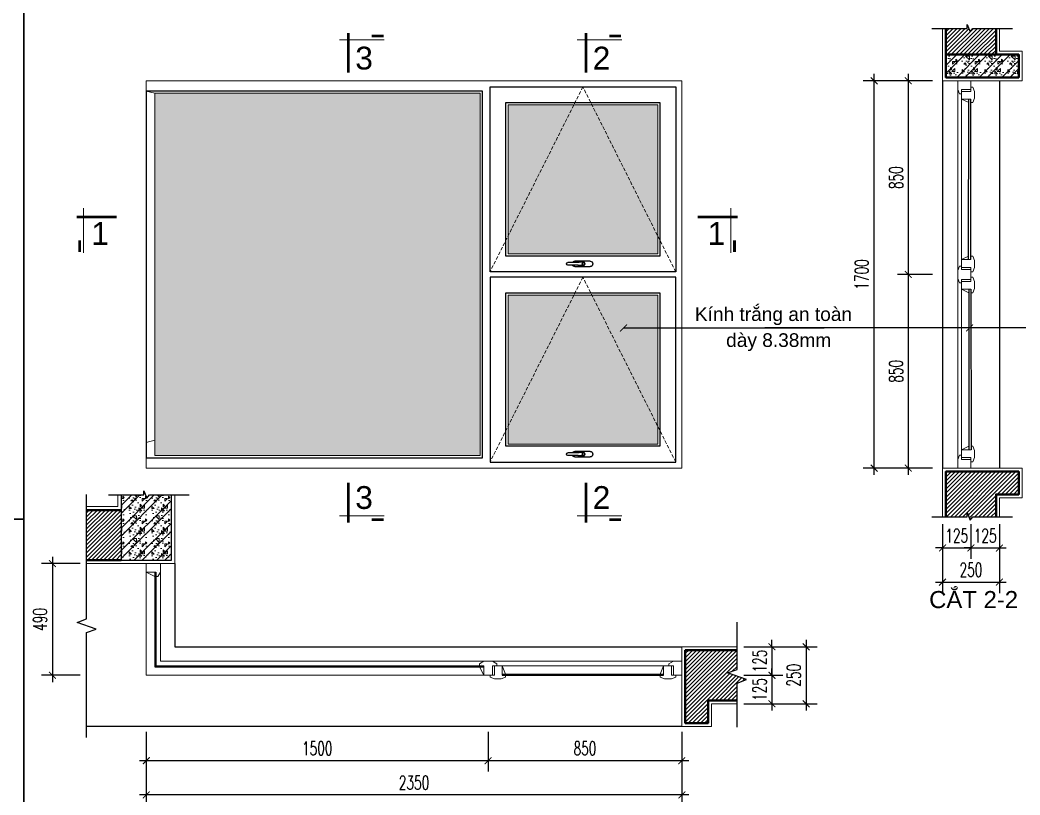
# Model space of a CAD drawing. Header units: millimetres. Extents: x -229618 to 2906, y -178063 to 96806.
# Drawn here: x -14333 to -9945, y -62836 to -59434 of the extents above; entities that cross this region are included whole.
import ezdxf
from ezdxf.enums import TextEntityAlignment as Align

# ---------------------------------------------------------------- set-up
doc = ezdxf.new("R2010")
doc.units = ezdxf.units.MM
doc.header["$LTSCALE"] = 200
doc.header["$MEASUREMENT"] = 0
doc.header["$PDMODE"] = 3
doc.header["$PDSIZE"] = 50
doc.linetypes.add('DASHED2', pattern=[0.375, 0.25, -0.125])
doc.layers.get('0').update_dxf_attribs({"color": 95, "linetype": 'CONTINUOUS'})
doc.layers.get('DEFPOINTS').update_dxf_attribs({"linetype": 'CONTINUOUS'})
for name, color, linetype, lineweight in [('cat', 1, 'CONTINUOUS', 40), ('hatch', 250, 'CONTINUOUS', 5), ('khuat', 8, 'DASHED2', 15), ('nho', 252, 'CONTINUOUS', 15), ('thay', 7, 'CONTINUOUS', 18)]:
    doc.layers.add(name, color=color, linetype=linetype, lineweight=lineweight)
for name, color, linetype in [('COT', 2, 'CONTINUOUS'), ('CUA', 145, 'CONTINUOUS'), ('DIM', 251, 'CONTINUOUS'), ('TEXT', 33, 'CONTINUOUS')]:
    doc.layers.add(name, color=color, linetype=linetype)
doc.styles.add('Aria H iso', font='Vharial_0.ttf')
doc.styles.add('Arial iso', font='vnarial_0.ttf')
doc.styles.add('Scale', font='vnsimli.shx', dxfattribs={"width": 0.65, "bigfont": 'bigfont.shx'})
doc.dimstyles.new('Scale', dxfattribs={"dimscale": 75, "dimtxt": 2, "dimasz": 1, "dimexe": 1.6, "dimexo": 0, "dimgap": 0.8, "dimtad": 1, "dimdec": 0, "dimzin": 0, "dimdsep": 46, "dimtxsty": 'Scale', "dimblk": 'ARCHTICK', "dimcen": 0.1, "dimdle": 1, "dimclrd": 256, "dimclre": 256, "dimclrt": 3, "dimadec": 0, "dimazin": 0, "dimtfac": 1, "dimtdec": 0, "dimtix": 1, "dimtmove": 2, "dimatfit": 3, "dimldrblk": 'ARCHTICK', "dimfxl": 0, "dimtolj": 1, "dimtzin": 0, "dimarcsym": 0})

# ---------------------------------------------------------------- blocks, each defined once
blk = doc.blocks.new('tay nam')
at = {"ltscale": 0.5}
for p, q in [((-7.7, 0), (-7.7, -14.7)), ((7.7, 0), (7.7, -14.7)), ((-7.6, -15.4), (-5.6, -19.3)), ((-5.4, -19.9), (-5.4, -64.4)), ((5.4, -19.9), (5.4, -64.4)), ((7.6, -15.4), (5.6, -19.3))]:
    blk.add_line(p, q, dxfattribs=at)
for points in [[(-12, -7.7), (-12, 33.8)], [(12, 33.8), (12, -32.8)], [(-12, -32.8), (-12, -7.7)]]:
    blk.add_lwpolyline(points, dxfattribs=at)
blk.add_circle((0, 0), 2.19, dxfattribs=at)
for centre, radius, start, end in [((0, 33.8), 12, 0, 180), ((0, 0), 10.4, 318.259, 221.741), ((0, 0), 7.75, 0, 180), ((0, 0), 10.4, 318.259, 131.741), ((0, -32.8), 12, 180, 243.1549), ((-6.2, -14.7), 1.5, 180, 207.1927), ((-6.9, -19.9), 1.5, 0, 27.1927), ((6.9, -19.9), 1.5, 152.8073, 180), ((0, -32.8), 12, 296.8451, 0), ((6.2, -14.7), 1.5, 332.8073, 0), ((0, -64.4), 5.44, 180, 0)]:
    blk.add_arc(centre, radius, start, end, dxfattribs=at)
blk = doc.blocks.new('cactd')
at = {"layer": 'thay', "ltscale": 600}
blk.add_line((-9972, -9225), (2458, -9225), dxfattribs=at)
at = {"layer": 'thay', "ltscale": 600, "const_width": 762}
for points in [[(0, 0), (0, -11114)], [(-9771, -10263), (-6486, -10263)]]:
    blk.add_lwpolyline(points, dxfattribs=at)
at = {"layer": 'TEXT', "style": 'Aria H iso'}
blk.add_attdef('1', text='', height=6350, dxfattribs=at).set_placement((-4149, -4127), align=Align.MIDDLE_CENTER)
blk = doc.blocks.new('cactn')
at = {"layer": 'thay', "ltscale": 600}
blk.add_line((-9225, 9972), (-9225, -2458), dxfattribs=at)
at = {"layer": 'thay', "ltscale": 600, "const_width": 762}
for points in [[(-10263, 9771), (-10263, 6486)], [(0, 0), (-11114, 0)]]:
    blk.add_lwpolyline(points, dxfattribs=at)
at = {"layer": 'TEXT', "style": 'Aria H iso'}
blk.add_attdef('A', text='', height=6350, dxfattribs=at).set_placement((-4573, 4581), align=Align.MIDDLE_CENTER)
blk = doc.blocks.new('_ArchTick')
at = {"color": 0, "linetype": 'ByBlock', "const_width": 0.15}
blk.add_lwpolyline([(-0.5, -0.5), (0.5, 0.5)], dxfattribs=at)
blk = doc.blocks.new('*D534')
at = {"layer": 'DEFPOINTS', "color": 0, "linetype": 'Continuous'}
for p in [(-10329.4, -59701.2), (-10435.1, -60551.2), (-10329.4, -60551.2)]:
    blk.add_point(p, dxfattribs=at)
at = {"layer": 'DIM', "linetype": 'Continuous', "lineweight": -2}
for p, q in [((-10435.1, -59671.2), (-10435.1, -60581.2)), ((-10329.4, -59701.2), (-10483.1, -59701.2)), ((-10329.4, -60551.2), (-10483.1, -60551.2))]:
    blk.add_line(p, q, dxfattribs=at)
at = {"layer": 'DIM', "linetype": 'Continuous', "lineweight": -2, "xscale": 30, "yscale": 30, "zscale": 30}
for p, rotation in [((-10435.1, -59701.2), 90), ((-10435.1, -60551.2), 270)]:
    blk.add_blockref('_ArchTick', p, dxfattribs=dict(at, rotation=rotation))
at = {"layer": 'DIM', "color": 3, "linetype": 'Continuous', "insert": (-10489.1, -60126.2), "char_height": 60, "attachment_point": 5, "rotation": 90, "style": 'Scale'}
blk.add_mtext('\\A1;850', dxfattribs=at)
blk = doc.blocks.new('*D535')
at = {"layer": 'DEFPOINTS', "color": 0, "linetype": 'Continuous'}
for p in [(-10329.4, -60551.2), (-10435.1, -61401.2), (-10329.4, -61401.2)]:
    blk.add_point(p, dxfattribs=at)
at = {"layer": 'DIM', "linetype": 'Continuous', "lineweight": -2}
for p, q in [((-10329.4, -60551.2), (-10483.1, -60551.2)), ((-10435.1, -60521.2), (-10435.1, -61431.2)), ((-10329.4, -61401.2), (-10483.1, -61401.2))]:
    blk.add_line(p, q, dxfattribs=at)
at = {"layer": 'DIM', "linetype": 'Continuous', "lineweight": -2, "xscale": 30, "yscale": 30, "zscale": 30}
for p, rotation in [((-10435.1, -60551.2), 90), ((-10435.1, -61401.2), 270)]:
    blk.add_blockref('_ArchTick', p, dxfattribs=dict(at, rotation=rotation))
at = {"layer": 'DIM', "color": 3, "linetype": 'Continuous', "insert": (-10489.1, -60976.2), "char_height": 60, "attachment_point": 5, "rotation": 90, "style": 'Scale'}
blk.add_mtext('\\A1;850', dxfattribs=at)
blk = doc.blocks.new('*D536')
at = {"layer": 'DEFPOINTS', "color": 0, "linetype": 'Continuous'}
for p in [(-10585.1, -59701.2), (-10329.4, -59701.2), (-10329.4, -61401.2)]:
    blk.add_point(p, dxfattribs=at)
at = {"layer": 'DIM', "linetype": 'Continuous', "lineweight": -2}
for p, q in [((-10585.1, -61431.2), (-10585.1, -59671.2)), ((-10329.4, -59701.2), (-10633.1, -59701.2)), ((-10329.4, -61401.2), (-10633.1, -61401.2))]:
    blk.add_line(p, q, dxfattribs=at)
at = {"layer": 'DIM', "linetype": 'Continuous', "lineweight": -2, "xscale": 30, "yscale": 30, "zscale": 30}
for p, rotation in [((-10585.1, -59701.2), 90), ((-10585.1, -61401.2), 270)]:
    blk.add_blockref('_ArchTick', p, dxfattribs=dict(at, rotation=rotation))
at = {"layer": 'DIM', "color": 3, "linetype": 'Continuous', "insert": (-10639.1, -60551.2), "char_height": 60, "attachment_point": 5, "rotation": 90, "style": 'Scale'}
blk.add_mtext('\\A1;1700', dxfattribs=at)
blk = doc.blocks.new('*D537')
at = {"layer": 'DEFPOINTS', "color": 0, "linetype": 'Continuous'}
for p in [(-10285.1, -61646.7), (-10160.1, -61646.7), (-10160.1, -61751.4)]:
    blk.add_point(p, dxfattribs=at)
at = {"layer": 'DIM', "linetype": 'Continuous', "lineweight": -2}
for p, q in [((-10285.1, -61646.7), (-10285.1, -61799.4)), ((-10160.1, -61646.7), (-10160.1, -61799.4)), ((-10285.1, -61751.4), (-10315.1, -61751.4)), ((-10285.1, -61751.4), (-10160.1, -61751.4)), ((-10160.1, -61751.4), (-10130.1, -61751.4))]:
    blk.add_line(p, q, dxfattribs=at)
at = {"layer": 'DIM', "linetype": 'Continuous', "lineweight": -2, "xscale": 30, "yscale": 30, "zscale": 30}
blk.add_blockref('_ArchTick', (-10285.1, -61751.4), dxfattribs=at)
at = {"layer": 'DIM', "linetype": 'Continuous', "lineweight": -2, "xscale": 30, "yscale": 30, "zscale": 30, "rotation": 180}
blk.add_blockref('_ArchTick', (-10160.1, -61751.4), dxfattribs=at)
at = {"layer": 'DIM', "color": 3, "linetype": 'Continuous', "insert": (-10222.6, -61697.4), "char_height": 60, "attachment_point": 5, "style": 'Scale'}
blk.add_mtext('\\A1;125', dxfattribs=at)
blk = doc.blocks.new('*D538')
at = {"layer": 'DEFPOINTS', "color": 0, "linetype": 'Continuous'}
for p in [(-10160.1, -61646.7), (-10035.1, -61646.7), (-10035.1, -61751.4)]:
    blk.add_point(p, dxfattribs=at)
at = {"layer": 'DIM', "linetype": 'Continuous', "lineweight": -2}
for p, q in [((-10160.1, -61646.7), (-10160.1, -61799.4)), ((-10035.1, -61646.7), (-10035.1, -61799.4)), ((-10160.1, -61751.4), (-10190.1, -61751.4)), ((-10160.1, -61751.4), (-10035.1, -61751.4)), ((-10035.1, -61751.4), (-10005.1, -61751.4))]:
    blk.add_line(p, q, dxfattribs=at)
at = {"layer": 'DIM', "linetype": 'Continuous', "lineweight": -2, "xscale": 30, "yscale": 30, "zscale": 30}
blk.add_blockref('_ArchTick', (-10160.1, -61751.4), dxfattribs=at)
at = {"layer": 'DIM', "linetype": 'Continuous', "lineweight": -2, "xscale": 30, "yscale": 30, "zscale": 30, "rotation": 180}
blk.add_blockref('_ArchTick', (-10035.1, -61751.4), dxfattribs=at)
at = {"layer": 'DIM', "color": 3, "linetype": 'Continuous', "insert": (-10097.6, -61697.4), "char_height": 60, "attachment_point": 5, "style": 'Scale'}
blk.add_mtext('\\A1;125', dxfattribs=at)
blk = doc.blocks.new('*D539')
at = {"layer": 'DEFPOINTS', "color": 0, "linetype": 'Continuous'}
for p in [(-10285.1, -61646.7), (-10035.1, -61646.7), (-10035.1, -61901.4)]:
    blk.add_point(p, dxfattribs=at)
at = {"layer": 'DIM', "linetype": 'Continuous', "lineweight": -2}
for p, q in [((-10285.1, -61646.7), (-10285.1, -61949.4)), ((-10035.1, -61646.7), (-10035.1, -61949.4)), ((-10315.1, -61901.4), (-10005.1, -61901.4))]:
    blk.add_line(p, q, dxfattribs=at)
at = {"layer": 'DIM', "linetype": 'Continuous', "lineweight": -2, "xscale": 30, "yscale": 30, "zscale": 30, "rotation": 180}
blk.add_blockref('_ArchTick', (-10285.1, -61901.4), dxfattribs=at)
at = {"layer": 'DIM', "linetype": 'Continuous', "lineweight": -2, "xscale": 30, "yscale": 30, "zscale": 30}
blk.add_blockref('_ArchTick', (-10035.1, -61901.4), dxfattribs=at)
at = {"layer": 'DIM', "color": 3, "linetype": 'Continuous', "insert": (-10160.1, -61847.4), "char_height": 60, "attachment_point": 5, "style": 'Scale'}
blk.add_mtext('\\A1;250', dxfattribs=at)
blk = doc.blocks.new('*D546')
at = {"layer": 'DEFPOINTS', "color": 0, "linetype": 'Continuous'}
for p in [(-12278.8, -62557.7), (-11428.8, -62557.7), (-12278.8, -62685.1)]:
    blk.add_point(p, dxfattribs=at)
at = {"layer": 'DIM', "linetype": 'Continuous', "lineweight": -2}
for p, q in [((-12278.8, -62557.7), (-12278.8, -62733.1)), ((-11428.8, -62557.7), (-11428.8, -62733.1)), ((-11398.8, -62685.1), (-12308.8, -62685.1))]:
    blk.add_line(p, q, dxfattribs=at)
at = {"layer": 'DIM', "linetype": 'Continuous', "lineweight": -2, "xscale": 30, "yscale": 30, "zscale": 30, "rotation": 180}
blk.add_blockref('_ArchTick', (-12278.8, -62685.1), dxfattribs=at)
at = {"layer": 'DIM', "linetype": 'Continuous', "lineweight": -2, "xscale": 30, "yscale": 30, "zscale": 30}
blk.add_blockref('_ArchTick', (-11428.8, -62685.1), dxfattribs=at)
at = {"layer": 'DIM', "color": 3, "linetype": 'Continuous', "insert": (-11853.8, -62631.1), "char_height": 60, "attachment_point": 5, "style": 'Scale'}
blk.add_mtext('\\A1;850', dxfattribs=at)
blk = doc.blocks.new('*D547')
at = {"layer": 'DEFPOINTS', "color": 0, "linetype": 'Continuous'}
for p in [(-13778.8, -62557.7), (-12278.8, -62557.7), (-13778.8, -62685.1)]:
    blk.add_point(p, dxfattribs=at)
at = {"layer": 'DIM', "linetype": 'Continuous', "lineweight": -2}
for p, q in [((-13778.8, -62557.7), (-13778.8, -62733.1)), ((-12278.8, -62557.7), (-12278.8, -62733.1)), ((-12248.8, -62685.1), (-13808.8, -62685.1))]:
    blk.add_line(p, q, dxfattribs=at)
at = {"layer": 'DIM', "linetype": 'Continuous', "lineweight": -2, "xscale": 30, "yscale": 30, "zscale": 30, "rotation": 180}
blk.add_blockref('_ArchTick', (-13778.8, -62685.1), dxfattribs=at)
at = {"layer": 'DIM', "linetype": 'Continuous', "lineweight": -2, "xscale": 30, "yscale": 30, "zscale": 30}
blk.add_blockref('_ArchTick', (-12278.8, -62685.1), dxfattribs=at)
at = {"layer": 'DIM', "color": 3, "linetype": 'Continuous', "insert": (-13028.8, -62631.1), "char_height": 60, "attachment_point": 5, "style": 'Scale'}
blk.add_mtext('\\A1;1500', dxfattribs=at)
blk = doc.blocks.new('*D548')
at = {"layer": 'DEFPOINTS', "color": 0, "linetype": 'Continuous'}
for p in [(-13778.8, -62557.7), (-11428.8, -62557.7), (-13778.8, -62835.1)]:
    blk.add_point(p, dxfattribs=at)
at = {"layer": 'DIM', "linetype": 'Continuous', "lineweight": -2}
for p, q in [((-13778.8, -62557.7), (-13778.8, -62883.1)), ((-11428.8, -62557.7), (-11428.8, -62883.1)), ((-11398.8, -62835.1), (-13808.8, -62835.1))]:
    blk.add_line(p, q, dxfattribs=at)
at = {"layer": 'DIM', "linetype": 'Continuous', "lineweight": -2, "xscale": 30, "yscale": 30, "zscale": 30, "rotation": 180}
blk.add_blockref('_ArchTick', (-13778.8, -62835.1), dxfattribs=at)
at = {"layer": 'DIM', "linetype": 'Continuous', "lineweight": -2, "xscale": 30, "yscale": 30, "zscale": 30}
blk.add_blockref('_ArchTick', (-11428.8, -62835.1), dxfattribs=at)
at = {"layer": 'DIM', "color": 3, "linetype": 'Continuous', "insert": (-12603.8, -62781.1), "char_height": 60, "attachment_point": 5, "style": 'Scale'}
blk.add_mtext('\\A1;2350', dxfattribs=at)
blk = doc.blocks.new('*D549')
at = {"layer": 'DEFPOINTS', "color": 0, "linetype": 'Continuous'}
for p in [(-14069.3, -61820.1), (-14190.6, -62310.1), (-14069.3, -62310.1)]:
    blk.add_point(p, dxfattribs=at)
at = {"layer": 'DIM', "linetype": 'Continuous', "lineweight": -2}
for p, q in [((-14069.3, -61820.1), (-14238.6, -61820.1)), ((-14190.6, -61790.1), (-14190.6, -62340.1)), ((-14069.3, -62310.1), (-14238.6, -62310.1))]:
    blk.add_line(p, q, dxfattribs=at)
at = {"layer": 'DIM', "linetype": 'Continuous', "lineweight": -2, "xscale": 30, "yscale": 30, "zscale": 30}
for p, rotation in [((-14190.6, -61820.1), 90), ((-14190.6, -62310.1), 270)]:
    blk.add_blockref('_ArchTick', p, dxfattribs=dict(at, rotation=rotation))
at = {"layer": 'DIM', "color": 3, "linetype": 'Continuous', "insert": (-14244.6, -62065.1), "char_height": 60, "attachment_point": 5, "rotation": 90, "style": 'Scale'}
blk.add_mtext('\\A1;490', dxfattribs=at)
blk = doc.blocks.new('*D2166')
at = {"layer": 'DEFPOINTS', "color": 0, "linetype": 'Continuous'}
for p in [(-11156.2, -62185.1), (-11156.2, -62310.1), (-11033.4, -62310.1)]:
    blk.add_point(p, dxfattribs=at)
at = {"layer": 'DIM', "linetype": 'Continuous', "lineweight": -2}
for p, q in [((-11033.4, -62185.1), (-11033.4, -62155.1)), ((-11156.2, -62185.1), (-10985.4, -62185.1)), ((-11033.4, -62185.1), (-11033.4, -62310.1)), ((-11156.2, -62310.1), (-10985.4, -62310.1)), ((-11033.4, -62310.1), (-11033.4, -62340.1))]:
    blk.add_line(p, q, dxfattribs=at)
at = {"layer": 'DIM', "linetype": 'Continuous', "lineweight": -2, "xscale": 30, "yscale": 30, "zscale": 30}
for p, rotation in [((-11033.4, -62185.1), 270), ((-11033.4, -62310.1), 90)]:
    blk.add_blockref('_ArchTick', p, dxfattribs=dict(at, rotation=rotation))
at = {"layer": 'DIM', "color": 3, "linetype": 'Continuous', "insert": (-11087.4, -62247.6), "char_height": 60, "attachment_point": 5, "rotation": 90, "style": 'Scale'}
blk.add_mtext('\\A1;125', dxfattribs=at)
blk = doc.blocks.new('*D2167')
at = {"layer": 'DEFPOINTS', "color": 0, "linetype": 'Continuous'}
for p in [(-11156.2, -62310.1), (-11156.2, -62435.1), (-11033.4, -62435.1)]:
    blk.add_point(p, dxfattribs=at)
at = {"layer": 'DIM', "linetype": 'Continuous', "lineweight": -2}
for p, q in [((-11156.2, -62310.1), (-10985.4, -62310.1)), ((-11033.4, -62310.1), (-11033.4, -62280.1)), ((-11033.4, -62310.1), (-11033.4, -62435.1)), ((-11156.2, -62435.1), (-10985.4, -62435.1)), ((-11033.4, -62435.1), (-11033.4, -62465.1))]:
    blk.add_line(p, q, dxfattribs=at)
at = {"layer": 'DIM', "linetype": 'Continuous', "lineweight": -2, "xscale": 30, "yscale": 30, "zscale": 30}
for p, rotation in [((-11033.4, -62310.1), 270), ((-11033.4, -62435.1), 90)]:
    blk.add_blockref('_ArchTick', p, dxfattribs=dict(at, rotation=rotation))
at = {"layer": 'DIM', "color": 3, "linetype": 'Continuous', "insert": (-11087.4, -62372.6), "char_height": 60, "attachment_point": 5, "rotation": 90, "style": 'Scale'}
blk.add_mtext('\\A1;125', dxfattribs=at)
blk = doc.blocks.new('*D2168')
at = {"layer": 'DEFPOINTS', "color": 0, "linetype": 'Continuous'}
for p in [(-11156.2, -62185.1), (-11156.2, -62435.1), (-10883.4, -62435.1)]:
    blk.add_point(p, dxfattribs=at)
at = {"layer": 'DIM', "linetype": 'Continuous', "lineweight": -2}
for p, q in [((-10883.4, -62155.1), (-10883.4, -62465.1)), ((-11156.2, -62185.1), (-10835.4, -62185.1)), ((-11156.2, -62435.1), (-10835.4, -62435.1))]:
    blk.add_line(p, q, dxfattribs=at)
at = {"layer": 'DIM', "linetype": 'Continuous', "lineweight": -2, "xscale": 30, "yscale": 30, "zscale": 30}
for p, rotation in [((-10883.4, -62185.1), 90), ((-10883.4, -62435.1), 270)]:
    blk.add_blockref('_ArchTick', p, dxfattribs=dict(at, rotation=rotation))
at = {"layer": 'DIM', "color": 3, "linetype": 'Continuous', "insert": (-10937.4, -62310.1), "char_height": 60, "attachment_point": 5, "rotation": 90, "style": 'Scale'}
blk.add_mtext('\\A1;250', dxfattribs=at)

msp = doc.modelspace()

# ---------------------------------------------------------------- hatches: boundary and pattern name
at = {"layer": 'hatch', "linetype": 'Continuous'}
h = msp.add_hatch(dxfattribs=at)
h.set_pattern_fill('ANSI31', color=256, scale=100, style=0)
h.set_pattern_definition([(45, (-81906.328, -45739.32), (-8.8388348, 8.8388348), [])])
h.paths.add_polyline_path([(-10050.1, -59471.7), (-10152.4, -59471.7), (-10164.2, -59486.1), (-10176.6, -59453.8), (-10176.6, -59471.7), (-10270.1, -59471.7), (-10270.1, -59586.2), (-10050.1, -59586.2)])
h = msp.add_hatch(dxfattribs=at)
h.set_pattern_fill('BT', color=256, scale=100, style=0)
h.set_pattern_definition([(0, (-81923.03, -45826.49), (0, 100), [0, -100]), (0, (-81993.68, -45783.26), (0, 100), [0, -100]), (0, (-81990.55, -45800.86), (0, 100), [0, -100]), (0, (-81955.32, -45792.65), (0, 100), [0, -100]), (0, (-81974.31, -45763.89), (0, 100), [0, -100]), (0, (-81979.39, -45776.6), (0, 100), [0, -100]), (0, (-81970.39, -45755.28), (0, 100), [0, -100]), (0, (-81984.29, -45746.87), (0, 100), [0, -100]), (0, (-81965.11, -45768.78), (0, 100), [0, -100]), (0, (-81997.2, -45768.39), (0, 100), [0, -100]), (0, (-81933.21, -45768), (0, 100), [0, -100]), (0, (-81918.73, -45765.26), (0, 100), [0, -100]), (0, (-81926.17, -45775.43), (0, 100), [0, -100]), (0, (-81924.01, -45789.12), (0, 100), [0, -100]), (0, (-81950.04, -45777.19), (0, 100), [0, -100]), (0, (-81950.82, -45804.77), (0, 100), [0, -100]), (0, (-81950.82, -45813.38), (0, 100), [0, -100]), (0, (-81998.18, -45815.34), (0, 100), [0, -100]), (0, (-81958.65, -45803.6), (0, 100), [0, -100]), (0, (-81958.26, -45836.86), (0, 100), [0, -100]), (0, (-81969.02, -45815.53), (0, 100), [0, -100]), (0, (-81968.24, -45825.32), (0, 100), [0, -100]), (0, (-81981.15, -45832.55), (0, 100), [0, -100]), (0, (-81974.5, -45819.25), (0, 100), [0, -100]), (0, (-81979.2, -45815.14), (0, 100), [0, -100]), (45, (-81926.336, -45818.215), (0, 100.00003), [8, -133.4214]), (135, (-81920.68, -45812.56), (-100.00003, 0), [8, -133.4214]), (270, (-81926.34, -45806.9), (100, -2e-14), [11.3137, -88.6863]), (180, (-81929.81, -45816.94), (-1e-14, -100), [12, -88]), (270, (-81941.81, -45816.94), (100, -2e-14), [12, -88]), (45, (-81941.81, -45828.94), (0, 100.00003), [16.9706, -124.4508]), (90, (-81966.81, -45810.03), (-100, 6e-15), [16.8, -83.2]), (180, (-81966.81, -45793.23), (-1e-14, -100), [16.8, -83.2]), (315, (-81983.615, -45793.226), (100.00003, -2e-14), [23.7588, -117.6626]), (135, (-81981.045, -45828.01), (-100.00003, 0), [7, -134.4214]), (225, (-81985.995, -45823.06), (-1e-14, -100.00003), [7, -134.4214]), (0, (-81990.94, -45828.01), (0, 100), [9.8995, -90.1005]), (0, (-81944.49, -45760.4), (0, 100), [13.75, -86.25]), (90, (-81930.74, -45760.4), (-100, 6e-15), [13.75, -86.25]), (225, (-81930.744, -45746.65), (-1e-14, -100.00003), [19.4454, -121.9759]), (270, (-81956.06, -45758.41), (100, -2e-14), [12.5, -87.5]), (0, (-81956.06, -45770.91), (0, 100), [12.5, -87.5]), (135, (-81943.56, -45770.91), (-100.00003, 0), [17.6777, -123.7437]), (45, (-81949.7, -45754.56), (0, 100.00003), [8.5, -132.9214]), (135, (-81943.69, -45748.55), (-100.00003, 0), [8.5, -132.9214]), (270, (-81949.7, -45742.54), (100, -2e-14), [12.0208, -87.9792]), (135, (-81988.96, -45761.76), (-100.00003, 0), [14.1421, -127.2792]), (0, (-81998.96, -45761.76), (0, 100), [10, -90]), (270, (-81998.96, -45751.76), (100, -2e-14), [10, -90]), (45, (-82006.33, -45839.32), (-49.497475, 49.497475), []), (45, (-81971.33, -45839.32), (-49.497475, 49.497475), [])])
h.paths.add_polyline_path([(-10270.1, -59586.2), (-10050.1, -59586.2), (-9950.1, -59586.2), (-9950.1, -59686.2), (-10270.1, -59686.2)])
h = msp.add_hatch(dxfattribs=at)
h.set_pattern_fill('CATTHO', color=256, scale=30, angle=135, style=0)
h.set_pattern_definition([(7.5, (-12070.844, -59060.087), (39.5378, -42.2104), [9, -45.6, 0, -51, 0, -48.75]), (37.5, (-12070.84, -59060.09), (97.4094, -22.3241), [9, -24.6, 0, -41.1, 0, -15.75]), (77.5, (-12096.936, -59086.18), (66.181, 65.9409), [9, -15, 0, -54, 0, -70.5]), (87.5, (-12096.94, -59086.18), (82.388, 45.1513), [9, -7.5, 0, -35.4, 0, -40.5])])
h.paths.add_polyline_path([(-11534.7, -60460.2), (-12191.3, -60460.2), (-12191.3, -59807.1), (-11534.7, -59807.1)])
h.paths.add_polyline_path([(-11534.7, -61295.3), (-12191.3, -61295.3), (-12191.3, -60642.2), (-11534.7, -60642.2)])
h.paths.add_polyline_path([(-13741.8, -61346.2), (-13741.8, -59756.2), (-12313.8, -59756.2), (-12313.8, -61346.2)])
h = msp.add_hatch(dxfattribs=at)
h.set_pattern_fill('ANSI31', color=256, scale=100, style=0)
h.set_pattern_definition([(45, (-82006.328, -47811.683), (-8.8388348, 8.8388348), [])])
h.paths.add_polyline_path([(-10176.6, -61614.4), (-10270.1, -61614.4), (-10270.1, -61416.2), (-9950.1, -61416.2), (-9950.1, -61516.2), (-10050.1, -61516.2), (-10050.1, -61614.4), (-10152.4, -61614.4), (-10164.2, -61628.8), (-10176.6, -61596.5)])
h = msp.add_hatch(dxfattribs=at)
h.set_pattern_fill('BT', color=256, scale=100, style=0)
h.set_pattern_definition([(0, (-203078.61, -52043.55), (0, 100), [0, -100]), (0, (-203149.25, -52000.32), (0, 100), [0, -100]), (0, (-203146.12, -52017.93), (0, 100), [0, -100]), (0, (-203110.9, -52009.71), (0, 100), [0, -100]), (0, (-203129.88, -51980.95), (0, 100), [0, -100]), (0, (-203134.97, -51993.67), (0, 100), [0, -100]), (0, (-203125.97, -51972.35), (0, 100), [0, -100]), (0, (-203139.86, -51963.93), (0, 100), [0, -100]), (0, (-203120.68, -51985.84), (0, 100), [0, -100]), (0, (-203152.78, -51985.45), (0, 100), [0, -100]), (0, (-203088.79, -51985.06), (0, 100), [0, -100]), (0, (-203074.3, -51982.32), (0, 100), [0, -100]), (0, (-203081.74, -51992.49), (0, 100), [0, -100]), (0, (-203079.59, -52006.19), (0, 100), [0, -100]), (0, (-203105.61, -51994.26), (0, 100), [0, -100]), (0, (-203106.4, -52021.84), (0, 100), [0, -100]), (0, (-203106.4, -52030.45), (0, 100), [0, -100]), (0, (-203153.75, -52032.4), (0, 100), [0, -100]), (0, (-203114.23, -52020.67), (0, 100), [0, -100]), (0, (-203113.83, -52053.92), (0, 100), [0, -100]), (0, (-203124.6, -52032.6), (0, 100), [0, -100]), (0, (-203123.81, -52042.38), (0, 100), [0, -100]), (0, (-203136.73, -52049.62), (0, 100), [0, -100]), (0, (-203130.08, -52036.32), (0, 100), [0, -100]), (0, (-203134.77, -52032.21), (0, 100), [0, -100]), (45, (-203081.91, -52035.28), (0, 100.00003), [8, -133.4214]), (135, (-203076.254, -52029.62), (-100.00003, 0), [8, -133.4214]), (270, (-203081.91, -52023.97), (100, -2e-14), [11.3137, -88.6863]), (180, (-203085.38, -52034.01), (-1e-14, -100), [12, -88]), (270, (-203097.38, -52034.01), (100, -2e-14), [12, -88]), (45, (-203097.38, -52046.006), (0, 100.00003), [16.9706, -124.4508]), (90, (-203122.39, -52027.09), (-100, 6e-15), [16.8, -83.2]), (180, (-203122.39, -52010.29), (-1e-14, -100), [16.8, -83.2]), (315, (-203139.19, -52010.29), (100.00003, -2e-14), [23.7588, -117.6626]), (135, (-203136.62, -52045.07), (-100.00003, 0), [7, -134.4214]), (225, (-203141.57, -52040.12), (-1e-14, -100.00003), [7, -134.4214]), (0, (-203146.52, -52045.07), (0, 100), [9.8995, -90.1005]), (0, (-203100.07, -51977.47), (0, 100), [13.75, -86.25]), (90, (-203086.32, -51977.47), (-100, 6e-15), [13.75, -86.25]), (225, (-203086.32, -51963.72), (-1e-14, -100.00003), [19.4454, -121.9759]), (270, (-203111.63, -51975.48), (100, -2e-14), [12.5, -87.5]), (0, (-203111.63, -51987.98), (0, 100), [12.5, -87.5]), (135, (-203099.13, -51987.975), (-100.00003, 0), [17.6777, -123.7437]), (45, (-203105.27, -51971.624), (0, 100.00003), [8.5, -132.9214]), (135, (-203099.26, -51965.614), (-100.00003, 0), [8.5, -132.9214]), (270, (-203105.27, -51959.6), (100, -2e-14), [12.0208, -87.9792]), (135, (-203144.54, -51978.824), (-100.00003, 0), [14.1421, -127.2792]), (0, (-203154.54, -51978.82), (0, 100), [10, -90]), (270, (-203154.54, -51968.82), (100, -2e-14), [10, -90]), (45, (-203161.9, -52056.385), (-49.497475, 49.497475), []), (45, (-203126.9, -52056.385), (-49.497475, 49.497475), [])])
h.paths.add_polyline_path([(-13888.8, -61518.9), (-13789.1, -61518.9), (-13789.1, -61501), (-13776.7, -61533.3), (-13764.9, -61518.9), (-13668.8, -61518.9), (-13668.8, -61805.1), (-13888.8, -61805.1)])
h = msp.add_hatch(dxfattribs=at)
h.set_pattern_fill('ANSI31', color=256, scale=100, style=0)
h.set_pattern_definition([(45, (-203161.903, -52056.385), (-8.8388348, 8.8388348), [])])
h.paths.add_polyline_path([(-14040.6, -61805.1), (-14040.6, -61585.1), (-13888.8, -61585.1), (-13888.8, -61805.1)])
h = msp.add_hatch(dxfattribs=at)
h.set_pattern_fill('ANSI31', color=256, scale=100, style=0)
h.set_pattern_definition([(45, (-205813.88, -52756.385), (-8.8388348, 8.8388348), [])])
h.paths.add_polyline_path([(-11186.7, -62344.1), (-11186.7, -62420.1), (-11313.8, -62420.1), (-11313.8, -62520.1), (-11413.8, -62520.1), (-11413.8, -62200.1), (-11186.7, -62200.1), (-11186.7, -62284.1), (-11228, -62299.1), (-11145.5, -62329.1)])

# ---------------------------------------------------------------- linework, layer by layer
at = {"layer": 'cat', "linetype": 'Continuous'}
msp.add_line((-10050.1, -59586.2), (-10270.1, -59586.2), dxfattribs=at)
for points in [[(-10050.1, -59471.7), (-10050.1, -59586.2), (-9950.1, -59586.2), (-9950.1, -59686.2), (-10270.1, -59686.2), (-10270.1, -59471.7)], [(-10270.1, -61614.4), (-10270.1, -61416.2), (-9950.1, -61416.2), (-9950.1, -61516.2), (-10050.1, -61516.2), (-10050.1, -61614.4)], [(-14040.6, -61585.1), (-13888.8, -61585.1)], [(-13888.8, -61805.1), (-14040.6, -61805.1)], [(-11186.7, -62200.1), (-11413.8, -62200.1), (-11413.8, -62520.1), (-11313.8, -62520.1), (-11313.8, -62420.1), (-11186.7, -62420.1)]]:
    msp.add_lwpolyline(points, dxfattribs=at)
at = {"layer": 'COT', "linetype": 'Continuous'}
msp.add_lwpolyline([(-13888.8, -61518.9), (-13888.8, -61805.1), (-13668.8, -61805.1), (-13668.8, -61518.9)], dxfattribs=at)
at = {"layer": 'CUA', "ltscale": 0.5}
for p, q in [((-10285.1, -59701.2), (-10285.1, -61401.2)), ((-10035.1, -59701.2), (-10035.1, -61401.2)), ((-10170.2, -60486.2), (-10170, -59782.2)), ((-10160.2, -60486.2), (-10160, -59782.2)), ((-13741.8, -61857.1), (-13741.8, -62273.1)), ((-13736.8, -61857.1), (-13736.8, -62268.1)), ((-13741.8, -62273.1), (-12297.3, -62273.1)), ((-13736.8, -62268.1), (-12297.3, -62268.1)), ((-12217.3, -62305.1), (-11508.8, -62305.1)), ((-12217.3, -62310.1), (-11508.8, -62310.1))]:
    msp.add_line(p, q, dxfattribs=at)
at = {"layer": 'CUA'}
for p, q in [((-10170.1, -60616.2), (-10169.9, -61320.2)), ((-10160.1, -60616.2), (-10159.9, -61320.2))]:
    msp.add_line(p, q, dxfattribs=at)
for points in [[(-10331.9, -59471.7), (-10176.6, -59471.7), (-10176.6, -59453.8), (-10164.2, -59486.1), (-10152.4, -59471.7), (-9978.2, -59471.7)], [(-14040.6, -62583.8), (-14040.6, -62123), (-13999.4, -62108), (-14081.9, -62078), (-14040.6, -62063), (-14040.6, -61517)], [(-13944.4, -61518.9), (-13789.1, -61518.9), (-13789.1, -61501), (-13776.7, -61533.3), (-13764.9, -61518.9), (-13590.7, -61518.9)], [(-10331.9, -61614.4), (-10176.6, -61614.4), (-10176.6, -61596.5), (-10164.2, -61628.8), (-10152.4, -61614.4), (-9978.2, -61614.4)], [(-11186.7, -62537.8), (-11186.7, -62344.1), (-11145.5, -62329.1), (-11228, -62299.1), (-11186.7, -62284.1), (-11186.7, -62077.4)]]:
    msp.add_lwpolyline(points, dxfattribs=at)
at = {"layer": 'CUA', "ltscale": 0.5}
for points in [[(-12303.8, -59746.2), (-13778.8, -59746.2), (-13778.8, -61356.2), (-12303.8, -61356.2)], [(-11455.7, -60539.2), (-12270.3, -60539.2), (-12270.3, -59728.1), (-11455.7, -59728.1)], [(-11524.7, -60470.2), (-12201.3, -60470.2), (-12201.3, -59797.1), (-11524.7, -59797.1)], [(-11455.7, -60563.2), (-12270.3, -60563.2), (-12270.3, -61374.3), (-11455.7, -61374.3)], [(-11524.7, -61305.3), (-12201.3, -61305.3), (-12201.3, -60632.2), (-11524.7, -60632.2)]]:
    msp.add_lwpolyline(points, close=True, dxfattribs=at)
for points in [[(-13653.8, -61820.1), (-13653.8, -62185.1), (-11428.8, -62185.1)], [(-11428.8, -62535.1), (-14040.6, -62535.1)]]:
    msp.add_lwpolyline(points, dxfattribs=at)
at = {"layer": 'hatch', "linetype": 'Continuous'}
for p, q in [((-13778.8, -59746.2), (-13741.8, -59756.2)), ((-13778.8, -61288.4), (-13741.8, -61278.4)), ((-13653.8, -61820.1), (-13653.8, -61518.9)), ((-14040.6, -61820.1), (-13653.8, -61820.1))]:
    msp.add_line(p, q, dxfattribs=at)
for points in [[(-10035.1, -59471.7), (-10035.1, -59571.2), (-9935.1, -59571.2), (-9935.1, -59701.2), (-10285.1, -59701.2), (-10285.1, -59471.7)], [(-10285.1, -61614.4), (-10285.1, -61401.2), (-9935.1, -61401.2), (-9935.1, -61531.2), (-10035.1, -61531.2), (-10035.1, -61614.4)], [(-14040.6, -61570.1), (-13903.8, -61570.1), (-13903.8, -61518.9)], [(-11186.7, -62185.1), (-11428.8, -62185.1), (-11428.8, -62535.1), (-11298.8, -62535.1), (-11298.8, -62435.1), (-11186.7, -62435.1)]]:
    msp.add_lwpolyline(points, dxfattribs=at)
for points in [[(-12313.8, -59756.2), (-13741.8, -59756.2), (-13741.8, -61346.2), (-12313.8, -61346.2)], [(-11534.7, -60460.2), (-12191.3, -60460.2), (-12191.3, -59807.1), (-11534.7, -59807.1)], [(-11534.7, -61295.3), (-12191.3, -61295.3), (-12191.3, -60642.2), (-11534.7, -60642.2)]]:
    msp.add_lwpolyline(points, close=True, dxfattribs=at)
at = {"layer": 'khuat', "color": 6, "ltscale": 0.3, "const_width": 8}
for points in [[(-14316, -57130.2), (-14316, -65729.7)], [(-20005.9, -61625.2), (-14316, -61625.2)]]:
    msp.add_lwpolyline(points, dxfattribs=at)
at = {"layer": 'khuat', "ltscale": 0.3}
for points in [[(-11455.7, -60539.2), (-11863, -59728.1), (-12270.3, -60539.2)], [(-11455.7, -61374.3), (-11863, -60563.2), (-12270.3, -61374.3)]]:
    msp.add_lwpolyline(points, dxfattribs=at)
at = {"layer": 'nho', "linetype": 'Continuous'}
for p, q in [((-10218.1, -59739.2), (-10218.1, -61363.2)), ((-10202.2, -60486.2), (-10202.2, -59782.2)), ((-10202.1, -61320.2), (-10202.2, -60616.2)), ((-13778.8, -61857.1), (-13778.8, -62310.1)), ((-13716.8, -61857.1), (-13716.8, -62248.1)), ((-12297.3, -62248.1), (-13716.8, -62248.1)), ((-12260.3, -62248.1), (-11465.8, -62248.1)), ((-12297.3, -62310.1), (-13778.8, -62310.1)), ((-12217.3, -62268.1), (-11508.8, -62268.1))]:
    msp.add_line(p, q, dxfattribs=at)
at = {"layer": 'thay', "ltscale": 0.5}
for p, q in [((-10160.1, -59748.2), (-10160.1, -59701.2)), ((-10170, -59797.2), (-10202.1, -59782.2)), ((-10170.2, -60471.2), (-10202.2, -60486.2)), ((-10160.2, -60573.2), (-10160.2, -60529.2)), ((-10170.1, -60631.2), (-10202.2, -60616.2)), ((-10169.9, -61305.2), (-10202.1, -61320.2)), ((-13778.8, -61857.1), (-13741.8, -61877.1)), ((-13731.7, -61851.1), (-13731.7, -61851.1)), ((-12309.8, -62263), (-12309.8, -62263)), ((-12297.3, -62310.1), (-12317.3, -62273.1)), ((-12217.3, -62268.1), (-12202.3, -62305.1)), ((-11508.8, -62268.1), (-11523.8, -62305.1))]:
    msp.add_line(p, q, dxfattribs=at)
for points in [[(-11428.8, -59701.2), (-13778.8, -59701.2), (-13778.8, -61401.2), (-11428.8, -61401.2)], [(-10160.1, -59701.2), (-10218.1, -59701.2), (-10218.1, -59739.2), (-10210.1, -59758.2), (-10202.1, -59758.2), (-10202.1, -59748.2), (-10202.1, -59739.2), (-10160.1, -59739.2), (-10160.1, -59729.2)], [(-10160.1, -59729.2), (-10152.2, -59729.2), (-10144.4, -59748.2), (-10144.4, -59778.2), (-10152.2, -59797.2), (-10160, -59797.2), (-10160, -59782.2), (-10202.1, -59782.2), (-10202.1, -59748.2), (-10160.1, -59748.2)], [(-10202.2, -60486.2), (-10202.2, -60520.2), (-10160.2, -60520.2), (-10160.2, -60539.2), (-10152.3, -60539.2), (-10144.5, -60520.2), (-10144.5, -60490.2), (-10152.3, -60471.2), (-10160.2, -60471.2), (-10160.2, -60486.2)], [(-10160.2, -60529.2), (-10202.2, -60529.2), (-10202.2, -60514.2), (-10210.1, -60514.2), (-10217.9, -60533.2), (-10217.9, -60569.2), (-10217.9, -60569.2), (-10210.1, -60588.2), (-10202.2, -60588.2), (-10202.2, -60573.2), (-10160.2, -60573.2)], [(-10160.1, -61363.2), (-10202.1, -61363.2), (-10202.1, -61344.2), (-10210.1, -61344.2), (-10218.1, -61363.2), (-10218.1, -61401.2), (-10160.1, -61401.2)], [(-12297.3, -62248.1), (-12297.3, -62248.1)], [(-11485.8, -62260.1), (-11465.8, -62248.1), (-11428.8, -62248.1), (-11428.8, -62310.1), (-11465.8, -62310.1), (-11465.8, -62268.1), (-11485.8, -62268.1)], [(-12251.3, -62325.8), (-12221.3, -62325.8), (-12202.3, -62318), (-12202.3, -62310.1), (-12217.3, -62310.1), (-12217.3, -62268.1), (-12251.3, -62268.1), (-12251.3, -62310.1), (-12270.3, -62310.1), (-12270.3, -62318)], [(-11474.8, -62325.8), (-11504.8, -62325.8), (-11523.8, -62318), (-11523.8, -62310.1), (-11508.8, -62310.1), (-11508.8, -62268.1), (-11474.8, -62268.1), (-11474.8, -62310.1), (-11455.8, -62310.1), (-11455.8, -62318)]]:
    msp.add_lwpolyline(points, close=True, dxfattribs=at)
for points in [[(-10152.3, -60631.2), (-10144.5, -60612.2), (-10144.5, -60582.2), (-10152.2, -60563.2), (-10160.2, -60563.2), (-10160.2, -60582.2), (-10202.2, -60582.2), (-10202.2, -60616.2), (-10160.2, -60616.2), (-10160.2, -60631.2), (-10152.3, -60631.2)], [(-13716.8, -61820.1), (-13778.8, -61820.1), (-13778.8, -61857.1), (-13736.8, -61857.1), (-13736.8, -61877.1), (-13728.8, -61877.1), (-13716.8, -61857.1), (-13716.8, -61820.1), (-13716.8, -61857.1)], [(-12297.3, -62310.1), (-12297.3, -62268.1), (-12317.3, -62268.1), (-12317.3, -62260.1), (-12297.3, -62248.1), (-12260.3, -62248.1), (-12240.3, -62260.1), (-12240.3, -62268.1), (-12260.3, -62268.1), (-12260.3, -62310.1), (-12297.3, -62310.1), (-12297.3, -62310.1)]]:
    msp.add_lwpolyline(points, dxfattribs=at)
msp.add_lwpolyline([(-10144.4, -61324.2), (-10152.2, -61305.2, -0.001779), (-10157.5, -61305.2), (-10159.9, -61305.2), (-10159.9, -61320.2), (-10202.1, -61320.2), (-10202.1, -61354.2), (-10160.1, -61354.2), (-10160.1, -61373.2), (-10152.2, -61373.2), (-10144.4, -61354.2)], format="xyb", close=True, dxfattribs=at)

# ---------------------------------------------------------------- block references
at = {"ltscale": 0.5, "xscale": -1, "rotation": 270}
for p in [(-11865, -60504.7), (-11865, -61339.8)]:
    msp.add_blockref('tay nam', p, dxfattribs=at)
at = {"layer": 'DIM', "linetype": 'Continuous'}
ref = msp.add_blockref('cactd', (-12891.7, -59666.2), dxfattribs=dict(at, xscale=0.015748031437397, yscale=0.015748031437397, zscale=0.0157480314960628, rotation=180))
ref.add_attrib('1', '3', dxfattribs={"layer": 'TEXT', "height": 100, "style": 'Aria H iso'}).set_placement((-12823.2, -59601.7), align=Align.MIDDLE_CENTER)
ref = msp.add_blockref('cactd', (-11849.8, -59666.2), dxfattribs=dict(at, xscale=0.015748031437397, yscale=0.015748031437397, zscale=0.0157480314960628, rotation=180))
ref.add_attrib('1', '2', dxfattribs={"layer": 'TEXT', "height": 100, "style": 'Aria H iso'}).set_placement((-11781.3, -59601.7), align=Align.MIDDLE_CENTER)
ref = msp.add_blockref('cactn', (-13909.4, -60298.9), dxfattribs=dict(at, xscale=-0.015748031437397, yscale=0.015748031437397, zscale=0.0157480314960628, rotation=180))
ref.add_attrib('A', '1', dxfattribs={"layer": 'TEXT', "height": 100, "style": 'Aria H iso'}).set_placement((-13981.4, -60371.4), align=Align.MIDDLE_CENTER)
ref = msp.add_blockref('cactn', (-11359.4, -60298.9), dxfattribs=dict(at, xscale=0.015748031437397, yscale=0.015748031437397, zscale=0.0157480314960628, rotation=180))
ref.add_attrib('A', '1', dxfattribs={"layer": 'TEXT', "height": 100, "style": 'Aria H iso'}).set_placement((-11277, -60371.4), align=Align.MIDDLE_CENTER)
ref = msp.add_blockref('cactd', (-12891.7, -61465.1), dxfattribs=dict(at, xscale=-0.015748031437397, yscale=0.015748031437397, zscale=0.0157480314960628))
ref.add_attrib('1', '3', dxfattribs={"layer": 'TEXT', "height": 100, "style": 'Aria H iso'}).set_placement((-12823.2, -61530.1), align=Align.MIDDLE_CENTER)
ref = msp.add_blockref('cactd', (-11849.8, -61465.1), dxfattribs=dict(at, xscale=-0.015748031437397, yscale=0.015748031437397, zscale=0.0157480314960628))
ref.add_attrib('1', '2', dxfattribs={"layer": 'TEXT', "height": 100, "style": 'Aria H iso'}).set_placement((-11781.3, -61530.1), align=Align.MIDDLE_CENTER)

# ---------------------------------------------------------------- texts
at = {"layer": 'TEXT', "linetype": 'Continuous', "style": 'Arial iso'}
for s, p in [('KÝnh tr¾ng an toµn', (-11371.5, -60755.3)), ('dµy 8.38mm', (-11234.4, -60869.3))]:
    msp.add_text(s, height=60, dxfattribs=at).set_placement(p)
at = {"layer": 'TEXT', "linetype": 'Continuous', "style": 'Aria H iso'}
msp.add_text('c¾t 2-2', height=75, dxfattribs=at).set_placement((-10148.5, -62015.4), align=Align.CENTER)

# ---------------------------------------------------------------- dimensions: what is measured, and where the dimension line sits
at = {"layer": 'DIM', "linetype": 'Continuous'}
for base, p1, p2, angle, picture, middle in [((-10585.1, -59701.2), (-10329.4, -61401.2), (-10329.4, -59701.2), 90, '*D536', (-10639.1, -60551.2)), ((-10435.1, -60551.2), (-10329.4, -59701.2), (-10329.4, -60551.2), 90, '*D534', (-10489.1, -60126.2)), ((-10435.1, -61401.2), (-10329.4, -60551.2), (-10329.4, -61401.2), 90, '*D535', (-10489.1, -60976.2)), ((-14190.6, -62310.1), (-14069.3, -61820.1), (-14069.3, -62310.1), 90, '*D549', (-14244.6, -62065.1)), ((-11033.4, -62310.1), (-11156.2, -62185.1), (-11156.2, -62310.1), 90, '*D2166', (-11087.4, -62247.6)), ((-10883.4, -62435.1), (-11156.2, -62185.1), (-11156.2, -62435.1), 90, '*D2168', (-10937.4, -62310.1)), ((-11033.4, -62435.1), (-11156.2, -62310.1), (-11156.2, -62435.1), 90, '*D2167', (-11087.4, -62372.6)), ((-13778.8, -62685.1), (-12278.8, -62557.7), (-13778.8, -62557.7), 180, '*D547', (-13028.8, -62631.1)), ((-13778.8, -62835.1), (-11428.8, -62557.7), (-13778.8, -62557.7), 180, '*D548', (-12603.8, -62781.1)), ((-12278.8, -62685.1), (-11428.8, -62557.7), (-12278.8, -62557.7), 180, '*D546', (-11853.8, -62631.1))]:
    dim = msp.add_linear_dim(base=base, p1=p1, p2=p2, angle=angle, dimstyle='Scale', override={"dimscale": 30}, dxfattribs=at)
    dim.commit()
    dim.dimension.update_dxf_attribs({"geometry": picture, "text_midpoint": middle})
for base, p1, p2, picture, middle in [((-10160.1, -61751.4), (-10285.1, -61646.7), (-10160.1, -61646.7), '*D537', (-10222.6, -61697.4)), ((-10035.1, -61901.4), (-10285.1, -61646.7), (-10035.1, -61646.7), '*D539', (-10160.1, -61847.4)), ((-10035.1, -61751.4), (-10160.1, -61646.7), (-10035.1, -61646.7), '*D538', (-10097.6, -61697.4))]:
    dim = msp.add_linear_dim(base=base, p1=p1, p2=p2, dimstyle='Scale', override={"dimscale": 30}, dxfattribs=at)
    dim.commit()
    dim.dimension.update_dxf_attribs({"geometry": picture, "text_midpoint": middle})

# ---------------------------------------------------------------- leaders
for points in [[(-11684.8, -60786.1), (-10804.1, -60786.1)], [(-10166.5, -60786.1), (-11065.2, -60786.1)], [(-9664.5, -60786.1), (-10563.2, -60786.1)]]:
    msp.add_leader(points, dimstyle='Scale', override={"dimscale": 30}, dxfattribs=at)

doc.saveas('drawing.dxf')
